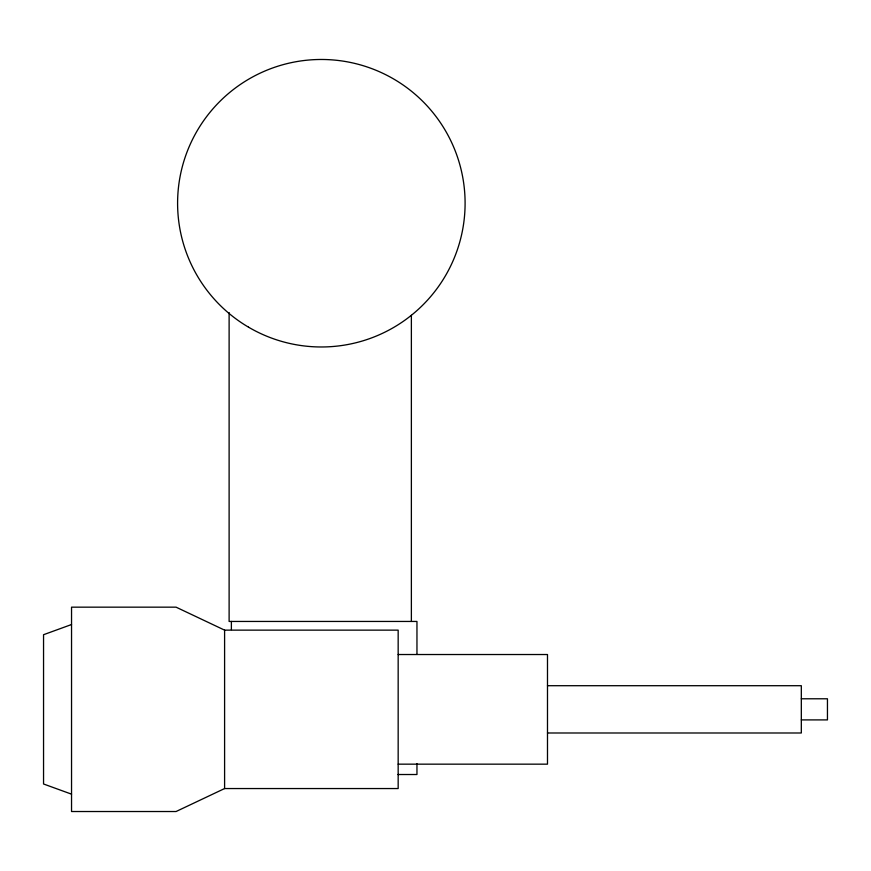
<?xml version="1.0" encoding="UTF-8"?>
<svg xmlns="http://www.w3.org/2000/svg" width="871" height="871" viewBox="0 0 871 871"><rect width="100%" height="100%" fill="white"/><g stroke="black" fill="none" stroke-linecap="round" stroke-linejoin="round"><path stroke-width="1.31" d="M224.598 788.549L176.062 811.522L71.542 811.522L71.542 607.163L176.062 607.163L224.598 630.136L398.167 630.136L398.167 788.549L224.598 788.549L224.598 630.136M71.542 624.529L43.55 634.709L43.55 783.987L71.542 794.156M398.167 654.524L547.489 654.524L547.489 764.161L398.167 764.161M547.489 685.706L801.32 685.706L801.32 732.99L547.489 732.99M801.32 698.782L827.45 698.782L827.45 719.903L801.32 719.903M397.993 774.515L416.959 774.515L416.959 763.671M416.959 653.958L416.959 621.448L229.117 621.448L229.117 312.558M411.373 315.28L411.373 621.448M231.381 621.448L231.381 629.57M248.518 327.169A143.759 143.759 0 0 0 465.092 204.326A143.759 143.759 0 0 0 250.423 78.183A143.759 143.759 0 0 0 248.518 327.169"/></g></svg>
